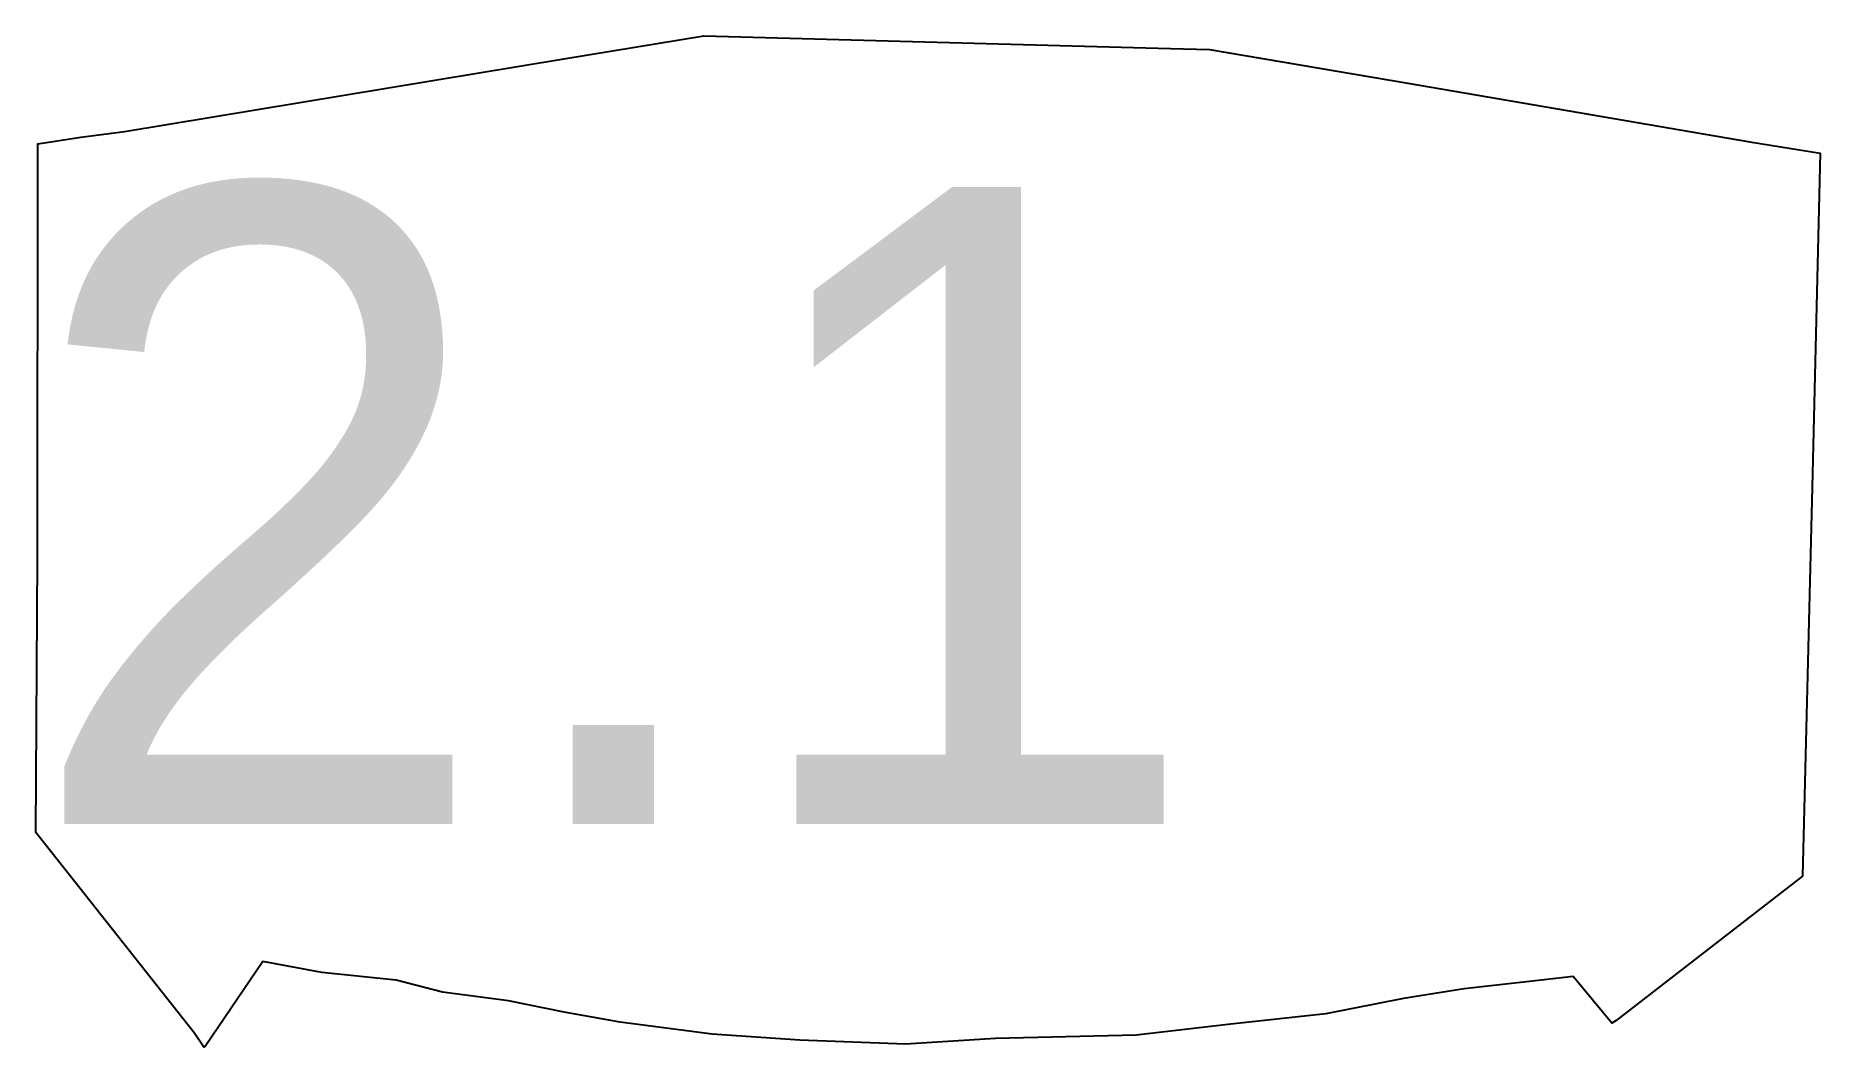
# Model space of a CAD drawing. Extents: x 96.8 to 110.8, y 29 to 36.9.
import ezdxf

# ---------------------------------------------------------------- set-up
doc = ezdxf.new("R2010")
doc.units = 0
doc.layers.get('0').update_dxf_attribs({"color": 255, "linetype": 'CONTINUOUS'})

msp = doc.modelspace()

# ---------------------------------------------------------------- linework, layer by layer
at = {"color": 1}
msp.add_lwpolyline([(103.651, 28.9823), (102.822, 29.0126), (102.135, 29.0591), (101.412, 29.1544), (100.973, 29.2338), (100.534, 29.3225), (100.018, 29.3899), (99.652, 29.4832), (99.0692, 29.545), (98.6075, 29.6311), (98.5565, 29.5559), (98.154, 28.9636), (98.144, 28.9569), (98.0669, 29.0695), (96.8229, 30.6441), (96.838, 32.7954), (96.8409, 36.0495), (97.1783, 36.1026), (97.5196, 36.147), (100.97, 36.7172), (102.07, 36.8983), (105.733, 36.7969), (106.038, 36.791), (107.596, 36.5252), (110.282, 36.0654), (110.835, 35.9756), (110.771, 33.3538), (110.696, 30.3005), (109.232, 29.1668), (109.199, 29.1472), (108.895, 29.513), (108.668, 29.4868), (108.039, 29.4162), (107.563, 29.3412), (106.952, 29.2192), (106.207, 29.1379), (105.464, 29.0526), (104.359, 29.0269)], close=True, dxfattribs=at)

# ---------------------------------------------------------------- texts
msp.add_text('2.1', height=5).set_placement((96.711, 30.71))

doc.saveas('drawing.dxf')
